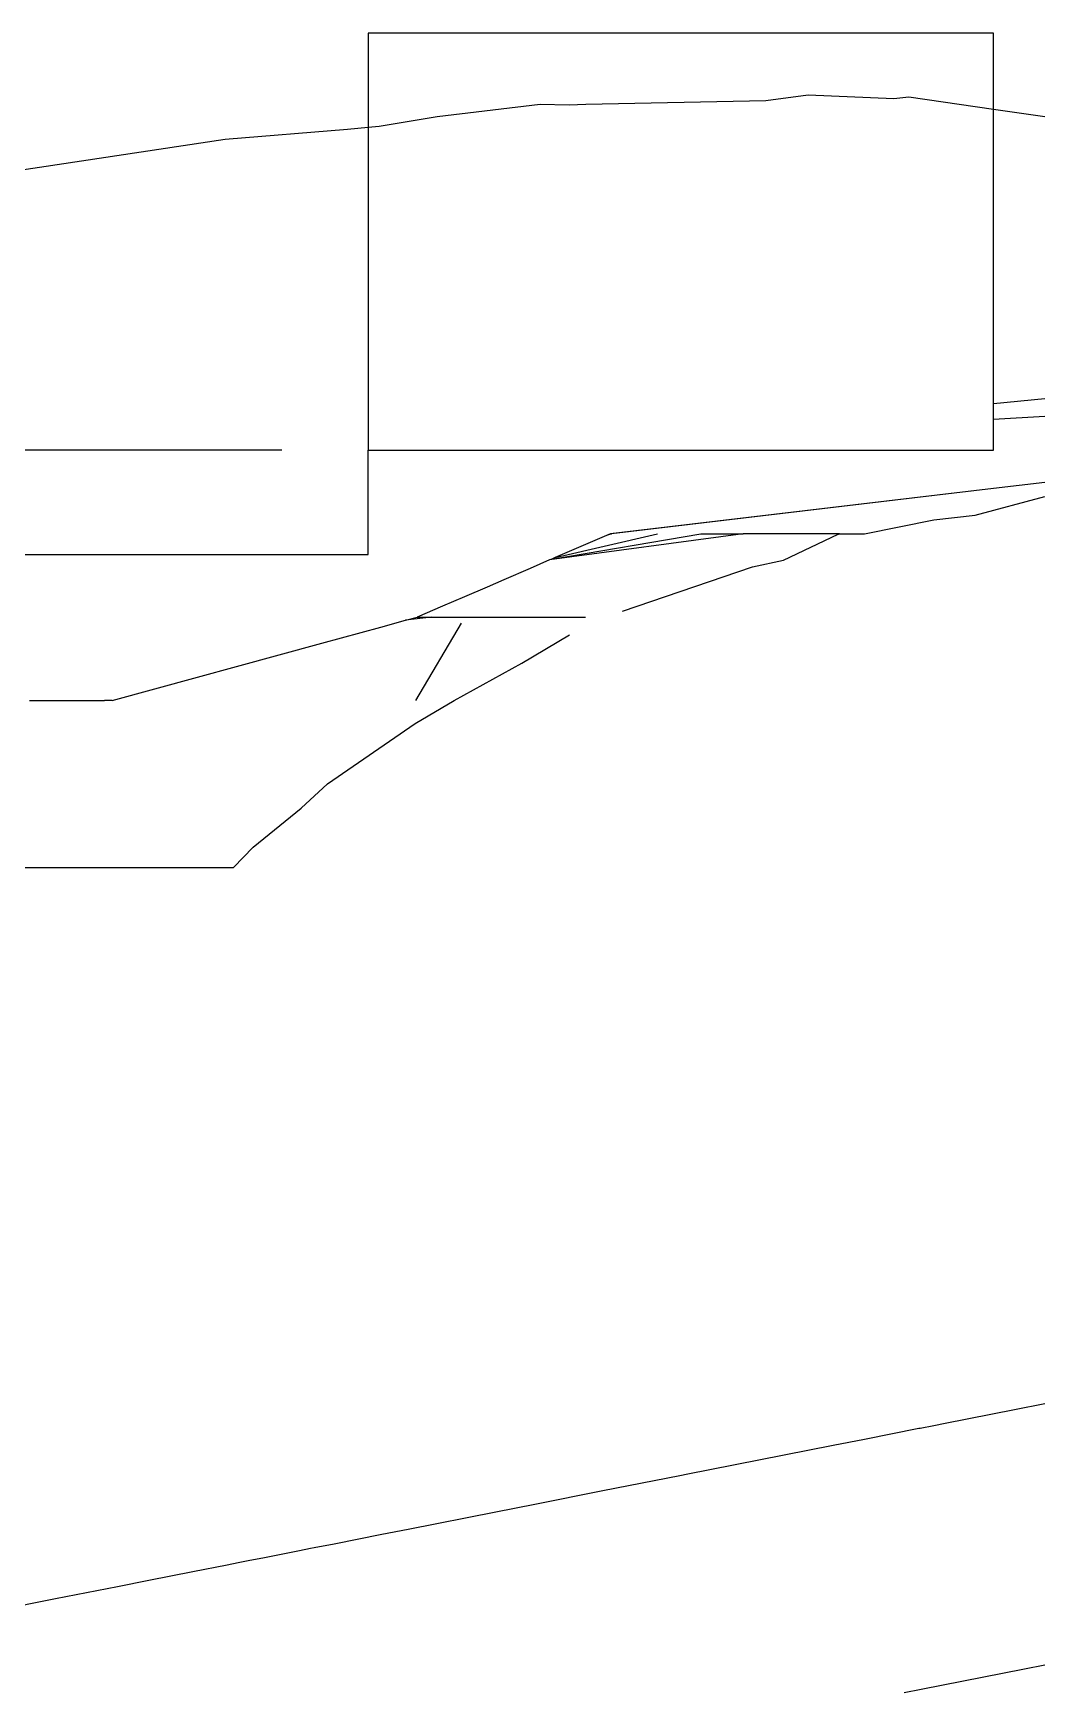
# Model space of a CAD drawing. Extents: x -34 to 34, y -12.8 to 11.9.
# Drawn here: x 21.9 to 34.03, y -12.84 to 7.05 of the extents above; entities that cross this region are included whole.
import ezdxf

# ---------------------------------------------------------------- set-up
doc = ezdxf.new("R2010")
doc.units = 0
doc.layers.get('0').update_dxf_attribs({"linetype": 'CONTINUOUS'})
doc.layers.add('SECTIONCUTEDGES', color=7, linetype='CONTINUOUS')

msp = doc.modelspace()

# ---------------------------------------------------------------- linework, layer by layer
for p, q in [((33.417, 2.616), (34.033, 2.674)), ((34.033, 2.46), (33.417, 2.422)), ((23.065, 2.053), (20.85, 2.053)), ((24.075, 2.053), (23.065, 2.053)), ((24.88, 2.053), (24.075, 2.053)), ((25.917, 1.472), (25.917, 2.053)), ((33.417, 1.595), (28.825, 1.053)), ((33.417, 1.595), (28.835, 1.053)), ((34.033, 1.668), (33.417, 1.595)), ((34.033, 1.668), (33.417, 1.595)), ((33.417, 1.595), (33.417, 1.595)), ((25.917, 1.232), (25.917, 1.472)), ((33.196, 1.274), (34.033, 1.501)), ((25.917, 1.053), (25.917, 1.232)), ((31.87, 1.053), (32.701, 1.22)), ((32.701, 1.22), (33.196, 1.274)), ((25.917, 0.805), (25.917, 1.053)), ((30.415, 1.053), (28.093, 0.738)), ((28.119, 0.749), (29.905, 1.053)), ((28.159, 0.766), (29.385, 1.053)), ((28.776, 1.032), (28.159, 0.766)), ((28.835, 1.053), (28.776, 1.032)), ((28.825, 1.053), (28.776, 1.032)), ((28.825, 1.053), (28.835, 1.053)), ((29.905, 1.053), (30.415, 1.053)), ((31.568, 1.053), (30.415, 1.053)), ((30.9, 0.735), (31.553, 1.049)), ((31.553, 1.049), (31.556, 1.049)), ((31.556, 1.049), (31.568, 1.053)), ((31.568, 1.053), (31.732, 1.053)), ((31.732, 1.053), (31.87, 1.053)), ((18.577, 0.805), (22.47, 0.805)), ((22.47, 0.805), (23.174, 0.805)), ((23.174, 0.805), (23.553, 0.805)), ((23.553, 0.805), (24.786, 0.805)), ((24.786, 0.805), (25.032, 0.805)), ((25.032, 0.805), (25.917, 0.805)), ((27.86, 0.637), (27.542, 0.5)), ((28.093, 0.738), (27.86, 0.637)), ((28.119, 0.749), (28.093, 0.738)), ((28.159, 0.766), (28.119, 0.749)), ((28.966, 0.123), (30.526, 0.655)), ((30.526, 0.655), (30.9, 0.735)), ((27.343, 0.414), (27.07, 0.297)), ((27.542, 0.5), (27.343, 0.414)), ((27.07, 0.297), (26.809, 0.184)), ((26.067, -0.066), (26.364, 0.015)), ((26.675, 0.053), (26.364, 0.015)), ((26.364, 0.015), (26.505, 0.053)), ((26.809, 0.184), (26.505, 0.053)), ((26.505, 0.053), (26.675, 0.053)), ((26.675, 0.053), (26.936, 0.053)), ((26.936, 0.053), (28.522, 0.053)), ((25.359, -0.26), (26.067, -0.066)), ((27.033, -0.019), (26.485, -0.947)), ((27.761, -0.499), (28.33, -0.159)), ((22.845, -0.947), (25.359, -0.26)), ((26.947, -0.947), (27.761, -0.499)), ((21.855, -0.947), (22.755, -0.947)), ((22.845, -0.947), (22.755, -0.947)), ((26.479, -1.224), (26.947, -0.947)), ((25.429, -1.947), (26.479, -1.224)), ((25.114, -2.238), (25.429, -1.947)), ((24.538, -2.703), (25.114, -2.238)), ((24.301, -2.947), (24.538, -2.703)), ((21.199, -2.947), (21.942, -2.947)), ((21.942, -2.947), (22.318, -2.947)), ((22.318, -2.947), (22.845, -2.947)), ((22.845, -2.947), (23.259, -2.947)), ((23.259, -2.947), (23.389, -2.947)), ((23.389, -2.947), (23.529, -2.947)), ((23.529, -2.947), (23.555, -2.947)), ((23.555, -2.947), (23.686, -2.947)), ((23.686, -2.947), (24.125, -2.947)), ((24.125, -2.947), (24.257, -2.947)), ((24.257, -2.947), (24.301, -2.947)), ((33.669, -9.449), (32.839, -9.613)), ((34.033, -9.377), (33.669, -9.449)), ((32.522, -9.675), (31.869, -9.804)), ((32.524, -9.675), (32.522, -9.675)), ((32.536, -9.672), (32.524, -9.675)), ((32.7, -9.64), (32.536, -9.672)), ((32.839, -9.613), (32.7, -9.64)), ((31.495, -9.878), (29.731, -10.226)), ((31.869, -9.804), (31.495, -9.878)), ((29.654, -10.241), (28.73, -10.423)), ((29.674, -10.237), (29.654, -10.241)), ((29.731, -10.226), (29.674, -10.237)), ((28.73, -10.423), (27.915, -10.584)), ((27.448, -10.676), (26.398, -10.883)), ((27.915, -10.584), (27.448, -10.676)), ((26.398, -10.883), (26.082, -10.945)), ((25.094, -11.14), (24.655, -11.227)), ((25.226, -11.114), (25.094, -11.14)), ((25.269, -11.106), (25.226, -11.114)), ((25.507, -11.059), (25.269, -11.106)), ((26.082, -10.945), (25.507, -11.059)), ((24.227, -11.311), (23.814, -11.393)), ((24.358, -11.285), (24.227, -11.311)), ((24.497, -11.258), (24.358, -11.285)), ((24.655, -11.227), (24.497, -11.258)), ((23.287, -11.497), (22.91, -11.571)), ((23.814, -11.393), (23.287, -11.497)), ((22.167, -11.717), (19.998, -12.145)), ((22.91, -11.571), (22.167, -11.717)), ((34.033, -12.51), (33.789, -12.558)), ((33.789, -12.558), (32.549, -12.803)), ((32.549, -12.803), (32.347, -12.842))]:
    msp.add_line(p, q)
at = {"layer": 'SECTIONCUTEDGES'}
for p, q in [((31.015, 7.053), (25.917, 7.053)), ((25.917, 7.053), (25.917, 5.928)), ((33.417, 7.053), (31.015, 7.053)), ((33.417, 6.954), (33.417, 7.053)), ((33.417, 6.144), (33.417, 6.954)), ((26.744, 6.053), (27.98, 6.201)), ((27.98, 6.201), (28.326, 6.193)), ((28.326, 6.193), (28.526, 6.201)), ((28.526, 6.201), (30.687, 6.248)), ((30.687, 6.248), (31.195, 6.316)), ((31.195, 6.316), (32.22, 6.269)), ((32.22, 6.269), (32.401, 6.29)), ((32.401, 6.29), (33.417, 6.144)), ((26.047, 5.94), (26.744, 6.053)), ((33.417, 6.144), (34.033, 6.056)), ((33.417, 6.053), (33.417, 6.144)), ((33.417, 5.614), (33.417, 6.053)), ((20.284, 5.195), (24.201, 5.783)), ((24.201, 5.783), (25.67, 5.904)), ((25.67, 5.904), (25.917, 5.928)), ((25.917, 5.928), (26.047, 5.94)), ((25.917, 5.928), (25.917, 5.42)), ((33.417, 5.053), (33.417, 5.614)), ((25.917, 5.42), (25.917, 5.095)), ((25.917, 5.095), (25.917, 5.053)), ((25.917, 5.053), (25.917, 4.957)), ((33.417, 4.827), (33.417, 5.053)), ((25.917, 4.957), (25.917, 4.053)), ((33.417, 4.053), (33.417, 4.827)), ((25.917, 4.053), (25.917, 3.417)), ((33.417, 3.837), (33.417, 4.053)), ((33.417, 3.053), (33.417, 3.837)), ((25.917, 3.417), (25.917, 2.339)), ((33.417, 2.616), (33.417, 3.053)), ((33.417, 2.53), (33.417, 2.616)), ((33.417, 2.422), (33.417, 2.53)), ((33.417, 2.322), (33.417, 2.422)), ((25.917, 2.339), (25.917, 2.053)), ((33.417, 2.251), (33.417, 2.322)), ((33.417, 2.053), (33.417, 2.251)), ((25.917, 2.053), (29.185, 2.053)), ((29.185, 2.053), (33.417, 2.053))]:
    msp.add_line(p, q, dxfattribs=at)

doc.saveas('drawing.dxf')
